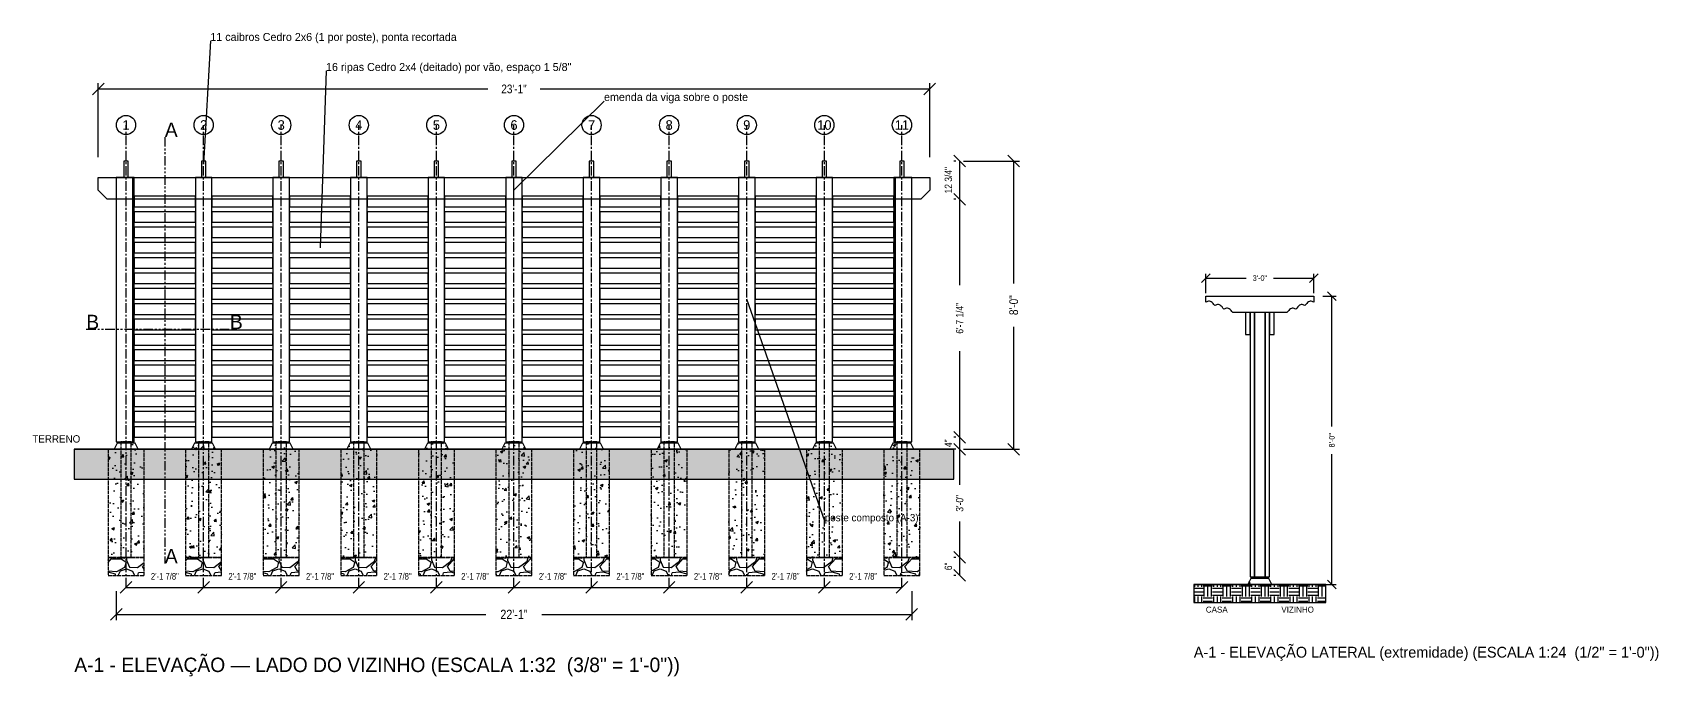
# Model space of a CAD drawing. Header units: inches. Extents: x -2 to 879, y -555 to 194.
# Drawn here: x 337 to 879, y -21 to 194 of the extents above; entities that cross this region are included whole.
import ezdxf
from ezdxf.enums import TextEntityAlignment as Align

# ---------------------------------------------------------------- set-up
doc = ezdxf.new("R2010")
doc.units = ezdxf.units.IN
for name, pattern in [('CENTER', [5.08, 3.175, -0.635, 0.635, -0.635]), ('DASHED', [1.524, 1.27, -0.254]), ('PHANTOM', [6.35, 3.175, -0.635, 0.635, -0.635, 0.635, -0.635])]:
    doc.linetypes.add(name, pattern=pattern)
for name, color, linetype in [('BRITA', 8, 'Continuous'), ('CONCRETO', 8, 'Continuous'), ('CONTORNO', 7, 'Continuous'), ('CORTE', 8, 'Continuous'), ('COTA', 1, 'Continuous'), ('EIXO', 1, 'Continuous'), ('MADEIRA_CEDRO', 30, 'Continuous'), ('MADEIRA_PT', 52, 'Continuous'), ('SOLO', 34, 'Continuous'), ('TEXTO', 7, 'Continuous'), ('TITULO', 7, 'Continuous')]:
    doc.layers.add(name, color=color, linetype=linetype)
doc.styles.add('OpenSansCondensed-Light', font='OpenSansCondensed-Light.ttf')
doc.dimstyles.get("Standard").update_dxf_attribs({"dimtxt": 2.5, "dimasz": 2.5, "dimexe": 1.25, "dimexo": 0.625, "dimtad": 1, "dimcen": 2.5, "dimazin": 3, "dimtfac": 1, "dimtmove": 0, "dimatfit": 3})

# ---------------------------------------------------------------- blocks, each defined once
blk = doc.blocks.new('_OBLIQUE')
at = {"color": 0, "linetype": 'BYBLOCK'}
blk.add_line((-0.5, -0.5), (0.5, 0.5), dxfattribs=at)
blk = doc.blocks.new('*D3')
for p, q in [((365, 7.72), (365, -1.92)), ((630, 7.72), (630, -1.92)), ((365, 0), (488.17, 0)), ((506.83, 0), (630, 0))]:
    blk.add_line(p, q)
at = {"layer": 'Defpoints'}
for p in [(365, 9), (630, 9), (365, 0)]:
    blk.add_point(p, dxfattribs=at)
at = {"layer": 'COTA', "xscale": 3.84, "yscale": 3.84}
for p in [(365, 0), (630, 0)]:
    blk.add_blockref('_OBLIQUE', p, dxfattribs=at)
at = {"layer": 'COTA', "insert": (497.5, 0), "char_height": 3.111, "attachment_point": 5, "style": 'OpenSansCondensed-Light'}
blk.add_mtext('22\'-1"', dxfattribs=at)
blk = doc.blocks.new('*D4')
for p, q in [((368.25, 10.28), (368.25, 10.92)), ((394.1, 10.28), (394.1, 10.92)), ((368.25, 9), (394.1, 9))]:
    blk.add_line(p, q)
at = {"layer": 'Defpoints'}
for p in [(368.25, 9), (368.25, 9), (394.1, 9)]:
    blk.add_point(p, dxfattribs=at)
at = {"layer": 'COTA', "xscale": 3.84, "yscale": 3.84}
for p in [(368.25, 9), (394.1, 9)]:
    blk.add_blockref('_OBLIQUE', p, dxfattribs=at)
at = {"layer": 'COTA', "insert": (381.18, 12.66), "char_height": 2.222, "attachment_point": 5, "style": 'OpenSansCondensed-Light'}
blk.add_mtext('2\'-1 7/8"', dxfattribs=at)
blk = doc.blocks.new('*D5')
for p, q in [((394.1, 10.28), (394.1, 10.92)), ((419.95, 10.28), (419.95, 10.92)), ((394.1, 9), (419.95, 9))]:
    blk.add_line(p, q)
at = {"layer": 'Defpoints'}
for p in [(394.1, 9), (394.1, 9), (419.95, 9)]:
    blk.add_point(p, dxfattribs=at)
at = {"layer": 'COTA', "xscale": 3.84, "yscale": 3.84}
for p in [(394.1, 9), (419.95, 9)]:
    blk.add_blockref('_OBLIQUE', p, dxfattribs=at)
at = {"layer": 'COTA', "insert": (407.02, 12.66), "char_height": 2.222, "attachment_point": 5, "style": 'OpenSansCondensed-Light'}
blk.add_mtext('2\'-1 7/8"', dxfattribs=at)
blk = doc.blocks.new('*D6')
for p, q in [((419.95, 10.28), (419.95, 10.92)), ((445.8, 10.28), (445.8, 10.92)), ((419.95, 9), (445.8, 9))]:
    blk.add_line(p, q)
at = {"layer": 'Defpoints'}
for p in [(419.95, 9), (419.95, 9), (445.8, 9)]:
    blk.add_point(p, dxfattribs=at)
at = {"layer": 'COTA', "xscale": 3.84, "yscale": 3.84}
for p in [(419.95, 9), (445.8, 9)]:
    blk.add_blockref('_OBLIQUE', p, dxfattribs=at)
at = {"layer": 'COTA', "insert": (432.88, 12.66), "char_height": 2.222, "attachment_point": 5, "style": 'OpenSansCondensed-Light'}
blk.add_mtext('2\'-1 7/8"', dxfattribs=at)
blk = doc.blocks.new('*D7')
for p, q in [((445.8, 10.28), (445.8, 10.92)), ((471.65, 10.28), (471.65, 10.92)), ((445.8, 9), (471.65, 9))]:
    blk.add_line(p, q)
at = {"layer": 'Defpoints'}
for p in [(445.8, 9), (445.8, 9), (471.65, 9)]:
    blk.add_point(p, dxfattribs=at)
at = {"layer": 'COTA', "xscale": 3.84, "yscale": 3.84}
for p in [(445.8, 9), (471.65, 9)]:
    blk.add_blockref('_OBLIQUE', p, dxfattribs=at)
at = {"layer": 'COTA', "insert": (458.73, 12.66), "char_height": 2.222, "attachment_point": 5, "style": 'OpenSansCondensed-Light'}
blk.add_mtext('2\'-1 7/8"', dxfattribs=at)
blk = doc.blocks.new('*D8')
for p, q in [((471.65, 10.28), (471.65, 10.92)), ((497.5, 10.28), (497.5, 10.92)), ((471.65, 9), (497.5, 9))]:
    blk.add_line(p, q)
at = {"layer": 'Defpoints'}
for p in [(471.65, 9), (471.65, 9), (497.5, 9)]:
    blk.add_point(p, dxfattribs=at)
at = {"layer": 'COTA', "xscale": 3.84, "yscale": 3.84}
for p in [(471.65, 9), (497.5, 9)]:
    blk.add_blockref('_OBLIQUE', p, dxfattribs=at)
at = {"layer": 'COTA', "insert": (484.57, 12.66), "char_height": 2.222, "attachment_point": 5, "style": 'OpenSansCondensed-Light'}
blk.add_mtext('2\'-1 7/8"', dxfattribs=at)
blk = doc.blocks.new('*D9')
for p, q in [((497.5, 10.28), (497.5, 10.92)), ((523.35, 10.28), (523.35, 10.92)), ((497.5, 9), (523.35, 9))]:
    blk.add_line(p, q)
at = {"layer": 'Defpoints'}
for p in [(497.5, 9), (497.5, 9), (523.35, 9)]:
    blk.add_point(p, dxfattribs=at)
at = {"layer": 'COTA', "xscale": 3.84, "yscale": 3.84}
for p in [(497.5, 9), (523.35, 9)]:
    blk.add_blockref('_OBLIQUE', p, dxfattribs=at)
at = {"layer": 'COTA', "insert": (510.43, 12.66), "char_height": 2.222, "attachment_point": 5, "style": 'OpenSansCondensed-Light'}
blk.add_mtext('2\'-1 7/8"', dxfattribs=at)
blk = doc.blocks.new('*D10')
for p, q in [((523.35, 10.28), (523.35, 10.92)), ((549.2, 10.28), (549.2, 10.92)), ((523.35, 9), (549.2, 9))]:
    blk.add_line(p, q)
at = {"layer": 'Defpoints'}
for p in [(523.35, 9), (523.35, 9), (549.2, 9)]:
    blk.add_point(p, dxfattribs=at)
at = {"layer": 'COTA', "xscale": 3.84, "yscale": 3.84}
for p in [(523.35, 9), (549.2, 9)]:
    blk.add_blockref('_OBLIQUE', p, dxfattribs=at)
at = {"layer": 'COTA', "insert": (536.28, 12.66), "char_height": 2.222, "attachment_point": 5, "style": 'OpenSansCondensed-Light'}
blk.add_mtext('2\'-1 7/8"', dxfattribs=at)
blk = doc.blocks.new('*D11')
for p, q in [((549.2, 10.28), (549.2, 10.92)), ((575.05, 10.28), (575.05, 10.92)), ((549.2, 9), (575.05, 9))]:
    blk.add_line(p, q)
at = {"layer": 'Defpoints'}
for p in [(549.2, 9), (549.2, 9), (575.05, 9)]:
    blk.add_point(p, dxfattribs=at)
at = {"layer": 'COTA', "xscale": 3.84, "yscale": 3.84}
for p in [(549.2, 9), (575.05, 9)]:
    blk.add_blockref('_OBLIQUE', p, dxfattribs=at)
at = {"layer": 'COTA', "insert": (562.12, 12.66), "char_height": 2.222, "attachment_point": 5, "style": 'OpenSansCondensed-Light'}
blk.add_mtext('2\'-1 7/8"', dxfattribs=at)
blk = doc.blocks.new('*D12')
for p, q in [((575.05, 10.28), (575.05, 10.92)), ((600.9, 10.28), (600.9, 10.92)), ((575.05, 9), (600.9, 9))]:
    blk.add_line(p, q)
at = {"layer": 'Defpoints'}
for p in [(575.05, 9), (575.05, 9), (600.9, 9)]:
    blk.add_point(p, dxfattribs=at)
at = {"layer": 'COTA', "xscale": 3.84, "yscale": 3.84}
for p in [(575.05, 9), (600.9, 9)]:
    blk.add_blockref('_OBLIQUE', p, dxfattribs=at)
at = {"layer": 'COTA', "insert": (587.97, 12.66), "char_height": 2.222, "attachment_point": 5, "style": 'OpenSansCondensed-Light'}
blk.add_mtext('2\'-1 7/8"', dxfattribs=at)
blk = doc.blocks.new('*D13')
for p, q in [((600.9, 10.28), (600.9, 10.92)), ((626.75, 10.28), (626.75, 10.92)), ((600.9, 9), (626.75, 9))]:
    blk.add_line(p, q)
at = {"layer": 'Defpoints'}
for p in [(600.9, 9), (600.9, 9), (626.75, 9)]:
    blk.add_point(p, dxfattribs=at)
at = {"layer": 'COTA', "xscale": 3.84, "yscale": 3.84}
for p in [(600.9, 9), (626.75, 9)]:
    blk.add_blockref('_OBLIQUE', p, dxfattribs=at)
at = {"layer": 'COTA', "insert": (613.83, 12.66), "char_height": 2.222, "attachment_point": 5, "style": 'OpenSansCondensed-Light'}
blk.add_mtext('2\'-1 7/8"', dxfattribs=at)
blk = doc.blocks.new('*D14')
for p, q in [((359, 152.28), (359, 176.92)), ((359, 175), (488.83, 175)), ((506.17, 175), (636, 175)), ((636, 152.28), (636, 176.92))]:
    blk.add_line(p, q)
at = {"layer": 'Defpoints'}
for p in [(359, 175), (359, 151), (636, 151)]:
    blk.add_point(p, dxfattribs=at)
at = {"layer": 'COTA', "xscale": 3.84, "yscale": 3.84}
for p in [(359, 175), (636, 175)]:
    blk.add_blockref('_OBLIQUE', p, dxfattribs=at)
at = {"layer": 'COTA', "insert": (497.5, 175), "char_height": 2.889, "attachment_point": 5, "style": 'OpenSansCondensed-Light'}
blk.add_mtext('23\'-1"', dxfattribs=at)
blk = doc.blocks.new('*D15')
for p, q in [((644.72, 19), (644.08, 19)), ((646, 13), (646, 19)), ((644.72, 13), (644.08, 13))]:
    blk.add_line(p, q)
at = {"layer": 'Defpoints'}
for p in [(646, 19), (646, 13), (646, 13)]:
    blk.add_point(p, dxfattribs=at)
at = {"layer": 'COTA', "xscale": 3.84, "yscale": 3.84, "rotation": 90}
for p in [(646, 19), (646, 13)]:
    blk.add_blockref('_OBLIQUE', p, dxfattribs=at)
at = {"layer": 'COTA', "insert": (642.23, 16), "char_height": 2.444, "attachment_point": 5, "rotation": 90, "style": 'OpenSansCondensed-Light'}
blk.add_mtext('6"', dxfattribs=at)
blk = doc.blocks.new('*D16')
for p, q in [((644.72, 55), (644.08, 55)), ((646, 43.11), (646, 55)), ((646, 19), (646, 30.89)), ((644.72, 19), (644.08, 19))]:
    blk.add_line(p, q)
at = {"layer": 'Defpoints'}
for p in [(646, 55), (646, 19), (646, 19)]:
    blk.add_point(p, dxfattribs=at)
at = {"layer": 'COTA', "xscale": 3.84, "yscale": 3.84, "rotation": 90}
for p in [(646, 55), (646, 19)]:
    blk.add_blockref('_OBLIQUE', p, dxfattribs=at)
at = {"layer": 'COTA', "insert": (646, 37), "char_height": 2.444, "attachment_point": 5, "rotation": 90, "style": 'OpenSansCondensed-Light'}
blk.add_mtext('3\'-0"', dxfattribs=at)
blk = doc.blocks.new('*D18')
for p, q in [((644.72, 138.25), (644.08, 138.25)), ((646, 109.625), (646, 138.25)), ((646, 59), (646, 87.625)), ((644.72, 59), (644.08, 59))]:
    blk.add_line(p, q)
at = {"layer": 'Defpoints'}
for p in [(646, 138.25), (646, 59), (646, 59)]:
    blk.add_point(p, dxfattribs=at)
at = {"layer": 'COTA', "xscale": 3.84, "yscale": 3.84, "rotation": 90}
for p in [(646, 138.25), (646, 59)]:
    blk.add_blockref('_OBLIQUE', p, dxfattribs=at)
at = {"layer": 'COTA', "insert": (646, 98.625), "char_height": 2.4444, "attachment_point": 5, "rotation": 90, "style": 'OpenSansCondensed-Light'}
blk.add_mtext('6\'-7 1/4"', dxfattribs=at)
blk = doc.blocks.new('*D20')
for p, q in [((647.28, 151), (665.92, 151)), ((664, 110.22), (664, 151)), ((664, 55), (664, 95.78)), ((647.28, 55), (665.92, 55))]:
    blk.add_line(p, q)
at = {"layer": 'Defpoints'}
for p in [(646, 151), (646, 55), (664, 55)]:
    blk.add_point(p, dxfattribs=at)
at = {"layer": 'COTA', "xscale": 3.84, "yscale": 3.84, "rotation": 90}
for p in [(664, 151), (664, 55)]:
    blk.add_blockref('_OBLIQUE', p, dxfattribs=at)
at = {"layer": 'COTA', "insert": (664, 103), "char_height": 2.889, "attachment_point": 5, "rotation": 90, "style": 'OpenSansCondensed-Light'}
blk.add_mtext('8\'-0"', dxfattribs=at)
blk = doc.blocks.new('*D21')
for p, q in [((728, 106.96), (728, 113.44)), ((728, 112), (741.42, 112)), ((750.58, 112), (764, 112)), ((764, 106.96), (764, 113.44))]:
    blk.add_line(p, q)
at = {"layer": 'Defpoints'}
for p in [(728, 112), (728, 106), (764, 106)]:
    blk.add_point(p, dxfattribs=at)
at = {"layer": 'COTA', "xscale": 2.88, "yscale": 2.88}
for p in [(728, 112), (764, 112)]:
    blk.add_blockref('_OBLIQUE', p, dxfattribs=at)
at = {"layer": 'COTA', "insert": (746, 112), "char_height": 1.833, "attachment_point": 5, "style": 'OpenSansCondensed-Light'}
blk.add_mtext('3\'-0"', dxfattribs=at)
blk = doc.blocks.new('*D22')
for p, q in [((766.96, 106), (771.44, 106)), ((770, 62.58), (770, 106)), ((770, 10), (770, 53.42)), ((766.96, 10), (771.44, 10))]:
    blk.add_line(p, q)
at = {"layer": 'Defpoints'}
for p in [(766, 106), (766, 10), (770, 10)]:
    blk.add_point(p, dxfattribs=at)
at = {"layer": 'COTA', "xscale": 2.88, "yscale": 2.88, "rotation": 90}
for p in [(770, 106), (770, 10)]:
    blk.add_blockref('_OBLIQUE', p, dxfattribs=at)
at = {"layer": 'COTA', "insert": (770, 58), "char_height": 1.833, "attachment_point": 5, "rotation": 90, "style": 'OpenSansCondensed-Light'}
blk.add_mtext('8\'-0"', dxfattribs=at)

msp = doc.modelspace()

# ---------------------------------------------------------------- hatches: boundary and pattern name
at = {"layer": 'BRITA'}
h = msp.add_hatch(dxfattribs=at)
h.set_pattern_fill('GRAVEL', scale=0.5)
h.paths.add_polyline_path([(362.25, 13), (374.25, 13), (374.25, 19), (362.25, 19)])
h = msp.add_hatch(dxfattribs=at)
h.set_pattern_fill('GRAVEL', scale=0.5)
h.paths.add_polyline_path([(388.1, 13), (400.1, 13), (400.1, 19), (388.1, 19)])
h = msp.add_hatch(dxfattribs=at)
h.set_pattern_fill('GRAVEL', scale=0.5)
h.paths.add_polyline_path([(413.95, 13), (425.95, 13), (425.95, 19), (413.95, 19)])
h = msp.add_hatch(dxfattribs=at)
h.set_pattern_fill('GRAVEL', scale=0.5)
h.paths.add_polyline_path([(439.8, 13), (451.8, 13), (451.8, 19), (439.8, 19)])
h = msp.add_hatch(dxfattribs=at)
h.set_pattern_fill('GRAVEL', scale=0.5)
h.paths.add_polyline_path([(465.65, 13), (477.65, 13), (477.65, 19), (465.65, 19)])
h = msp.add_hatch(dxfattribs=at)
h.set_pattern_fill('GRAVEL', scale=0.5)
h.paths.add_polyline_path([(491.5, 13), (503.5, 13), (503.5, 19), (491.5, 19)])
h = msp.add_hatch(dxfattribs=at)
h.set_pattern_fill('GRAVEL', scale=0.5)
h.paths.add_polyline_path([(517.35, 13), (529.35, 13), (529.35, 19), (517.35, 19)])
h = msp.add_hatch(dxfattribs=at)
h.set_pattern_fill('GRAVEL', scale=0.5)
h.paths.add_polyline_path([(543.2, 13), (555.2, 13), (555.2, 19), (543.2, 19)])
h = msp.add_hatch(dxfattribs=at)
h.set_pattern_fill('GRAVEL', scale=0.5)
h.paths.add_polyline_path([(569.05, 13), (581.05, 13), (581.05, 19), (569.05, 19)])
h = msp.add_hatch(dxfattribs=at)
h.set_pattern_fill('GRAVEL', scale=0.5)
h.paths.add_polyline_path([(594.9, 13), (606.9, 13), (606.9, 19), (594.9, 19)])
h = msp.add_hatch(dxfattribs=at)
h.set_pattern_fill('GRAVEL', scale=0.5)
h.paths.add_polyline_path([(620.75, 13), (632.75, 13), (632.75, 19), (620.75, 19)])
at = {"layer": 'CONCRETO'}
h = msp.add_hatch(dxfattribs=at)
h.set_pattern_fill('AR-CONC', scale=0.05)
h.paths.add_polyline_path([(362.25, 19), (374.25, 19), (374.25, 55), (362.25, 55)])
h = msp.add_hatch(dxfattribs=at)
h.set_pattern_fill('AR-CONC', scale=0.05)
h.paths.add_polyline_path([(364.25, 55), (372.25, 55), (371.25, 57), (365.25, 57)])
h = msp.add_hatch(dxfattribs=at)
h.set_pattern_fill('AR-CONC', scale=0.05)
h.paths.add_polyline_path([(388.1, 19), (400.1, 19), (400.1, 55), (388.1, 55)])
h = msp.add_hatch(dxfattribs=at)
h.set_pattern_fill('AR-CONC', scale=0.05)
h.paths.add_polyline_path([(390.1, 55), (398.1, 55), (397.1, 57), (391.1, 57)])
h = msp.add_hatch(dxfattribs=at)
h.set_pattern_fill('AR-CONC', scale=0.05)
h.paths.add_polyline_path([(413.95, 19), (425.95, 19), (425.95, 55), (413.95, 55)])
h = msp.add_hatch(dxfattribs=at)
h.set_pattern_fill('AR-CONC', scale=0.05)
h.paths.add_polyline_path([(415.95, 55), (423.95, 55), (422.95, 57), (416.95, 57)])
h = msp.add_hatch(dxfattribs=at)
h.set_pattern_fill('AR-CONC', scale=0.05)
h.paths.add_polyline_path([(439.8, 19), (451.8, 19), (451.8, 55), (439.8, 55)])
h = msp.add_hatch(dxfattribs=at)
h.set_pattern_fill('AR-CONC', scale=0.05)
h.paths.add_polyline_path([(441.8, 55), (449.8, 55), (448.8, 57), (442.8, 57)])
h = msp.add_hatch(dxfattribs=at)
h.set_pattern_fill('AR-CONC', scale=0.05)
h.paths.add_polyline_path([(465.65, 19), (477.65, 19), (477.65, 55), (465.65, 55)])
h = msp.add_hatch(dxfattribs=at)
h.set_pattern_fill('AR-CONC', scale=0.05)
h.paths.add_polyline_path([(467.65, 55), (475.65, 55), (474.65, 57), (468.65, 57)])
h = msp.add_hatch(dxfattribs=at)
h.set_pattern_fill('AR-CONC', scale=0.05)
h.paths.add_polyline_path([(491.5, 19), (503.5, 19), (503.5, 55), (491.5, 55)])
h = msp.add_hatch(dxfattribs=at)
h.set_pattern_fill('AR-CONC', scale=0.05)
h.paths.add_polyline_path([(493.5, 55), (501.5, 55), (500.5, 57), (494.5, 57)])
h = msp.add_hatch(dxfattribs=at)
h.set_pattern_fill('AR-CONC', scale=0.05)
h.paths.add_polyline_path([(517.35, 19), (529.35, 19), (529.35, 55), (517.35, 55)])
h = msp.add_hatch(dxfattribs=at)
h.set_pattern_fill('AR-CONC', scale=0.05)
h.paths.add_polyline_path([(519.35, 55), (527.35, 55), (526.35, 57), (520.35, 57)])
h = msp.add_hatch(dxfattribs=at)
h.set_pattern_fill('AR-CONC', scale=0.05)
h.paths.add_polyline_path([(543.2, 19), (555.2, 19), (555.2, 55), (543.2, 55)])
h = msp.add_hatch(dxfattribs=at)
h.set_pattern_fill('AR-CONC', scale=0.05)
h.paths.add_polyline_path([(545.2, 55), (553.2, 55), (552.2, 57), (546.2, 57)])
h = msp.add_hatch(dxfattribs=at)
h.set_pattern_fill('AR-CONC', scale=0.05)
h.paths.add_polyline_path([(569.05, 19), (581.05, 19), (581.05, 55), (569.05, 55)])
h = msp.add_hatch(dxfattribs=at)
h.set_pattern_fill('AR-CONC', scale=0.05)
h.paths.add_polyline_path([(571.05, 55), (579.05, 55), (578.05, 57), (572.05, 57)])
h = msp.add_hatch(dxfattribs=at)
h.set_pattern_fill('AR-CONC', scale=0.05)
h.paths.add_polyline_path([(594.9, 19), (606.9, 19), (606.9, 55), (594.9, 55)])
h = msp.add_hatch(dxfattribs=at)
h.set_pattern_fill('AR-CONC', scale=0.05)
h.paths.add_polyline_path([(596.9, 55), (604.9, 55), (603.9, 57), (597.9, 57)])
h = msp.add_hatch(dxfattribs=at)
h.set_pattern_fill('AR-CONC', scale=0.05)
h.paths.add_polyline_path([(620.75, 19), (632.75, 19), (632.75, 55), (620.75, 55)])
h = msp.add_hatch(dxfattribs=at)
h.set_pattern_fill('AR-CONC', scale=0.05)
h.paths.add_polyline_path([(622.75, 55), (630.75, 55), (629.75, 57), (623.75, 57)])
h = msp.add_hatch(dxfattribs=at)
h.set_pattern_fill('AR-CONC', scale=0.05)
h.paths.add_polyline_path([(742, 10), (750, 10), (749, 12), (743, 12)])
at = {"layer": 'SOLO'}
h = msp.add_hatch(dxfattribs=at)
h.set_pattern_fill('EARTH', scale=0.5)
h.paths.add_polyline_path([(351, 45), (644, 45), (644, 55), (351, 55)])
h = msp.add_hatch(dxfattribs=at)
h.set_pattern_fill('EARTH', scale=0.5)
h.paths.add_polyline_path([(724, 4), (768, 4), (768, 10), (724, 10)])

# ---------------------------------------------------------------- linework, layer by layer
at = {"layer": 'BRITA', "linetype": 'DASHED'}
for points in [[(362.25, 13), (374.25, 13), (374.25, 19), (362.25, 19)], [(388.1, 13), (400.1, 13), (400.1, 19), (388.1, 19)], [(413.95, 13), (425.95, 13), (425.95, 19), (413.95, 19)], [(439.8, 13), (451.8, 13), (451.8, 19), (439.8, 19)], [(465.65, 13), (477.65, 13), (477.65, 19), (465.65, 19)], [(491.5, 13), (503.5, 13), (503.5, 19), (491.5, 19)], [(517.35, 13), (529.35, 13), (529.35, 19), (517.35, 19)], [(543.2, 13), (555.2, 13), (555.2, 19), (543.2, 19)], [(569.05, 13), (581.05, 13), (581.05, 19), (569.05, 19)], [(594.9, 13), (606.9, 13), (606.9, 19), (594.9, 19)], [(620.75, 13), (632.75, 13), (632.75, 19), (620.75, 19)]]:
    msp.add_lwpolyline(points, close=True, dxfattribs=at)
at = {"layer": 'CONCRETO', "linetype": 'DASHED'}
for points in [[(362.25, 19), (374.25, 19), (374.25, 55), (362.25, 55)], [(388.1, 19), (400.1, 19), (400.1, 55), (388.1, 55)], [(413.95, 19), (425.95, 19), (425.95, 55), (413.95, 55)], [(439.8, 19), (451.8, 19), (451.8, 55), (439.8, 55)], [(465.65, 19), (477.65, 19), (477.65, 55), (465.65, 55)], [(491.5, 19), (503.5, 19), (503.5, 55), (491.5, 55)], [(517.35, 19), (529.35, 19), (529.35, 55), (517.35, 55)], [(543.2, 19), (555.2, 19), (555.2, 55), (543.2, 55)], [(569.05, 19), (581.05, 19), (581.05, 55), (569.05, 55)], [(594.9, 19), (606.9, 19), (606.9, 55), (594.9, 55)], [(620.75, 19), (632.75, 19), (632.75, 55), (620.75, 55)]]:
    msp.add_lwpolyline(points, close=True, dxfattribs=at)
at = {"layer": 'CONCRETO'}
for points in [[(364.25, 55), (372.25, 55), (371.25, 57), (365.25, 57)], [(390.1, 55), (398.1, 55), (397.1, 57), (391.1, 57)], [(415.95, 55), (423.95, 55), (422.95, 57), (416.95, 57)], [(441.8, 55), (449.8, 55), (448.8, 57), (442.8, 57)], [(467.65, 55), (475.65, 55), (474.65, 57), (468.65, 57)], [(493.5, 55), (501.5, 55), (500.5, 57), (494.5, 57)], [(519.35, 55), (527.35, 55), (526.35, 57), (520.35, 57)], [(545.2, 55), (553.2, 55), (552.2, 57), (546.2, 57)], [(571.05, 55), (579.05, 55), (578.05, 57), (572.05, 57)], [(596.9, 55), (604.9, 55), (603.9, 57), (597.9, 57)], [(622.75, 55), (630.75, 55), (629.75, 57), (623.75, 57)], [(742, 10), (750, 10), (749, 12), (743, 12)]]:
    msp.add_lwpolyline(points, close=True, dxfattribs=at)
at = {"layer": 'CONTORNO'}
for points in [[(497.5, 138.25), (497.5, 145.5)], [(351, 55), (644, 55)], [(724, 10), (768, 10)]]:
    msp.add_lwpolyline(points, dxfattribs=at)
at = {"layer": 'CORTE', "linetype": 'PHANTOM'}
for p, q in [((381.175, 159), (381.175, 17)), ((355, 95), (402.85, 95))]:
    msp.add_line(p, q, dxfattribs=at)
at = {"layer": 'COTA'}
for p, q in [((396.35, 191), (394.1, 150)), ((434.875, 181), (432.875, 122.1)), ((527.5, 171), (497.5, 141.25)), ((601.05, 31), (575.05, 105))]:
    msp.add_line(p, q, dxfattribs=at)
at = {"layer": 'EIXO', "linetype": 'CENTER'}
for points in [[(368.25, 9), (368.25, 163)], [(394.1, 9), (394.1, 163)], [(419.95, 9), (419.95, 163)], [(445.8, 9), (445.8, 163)], [(471.65, 9), (471.65, 163)], [(497.5, 9), (497.5, 163)], [(523.35, 9), (523.35, 163)], [(549.2, 9), (549.2, 163)], [(575.05, 9), (575.05, 163)], [(600.9, 9), (600.9, 163)], [(626.75, 9), (626.75, 163)]]:
    msp.add_lwpolyline(points, dxfattribs=at)
at = {"layer": 'EIXO'}
for centre in [(368.25, 163), (394.1, 163), (419.95, 163), (445.8, 163), (471.65, 163), (497.5, 163), (523.35, 163), (549.2, 163), (575.05, 163), (600.9, 163), (626.75, 163)]:
    msp.add_circle(centre, 3.2, dxfattribs=at)
at = {"layer": 'MADEIRA_CEDRO'}
for points in [[(367.5, 145.5), (369, 145.5), (369, 151), (367.5, 151)], [(393.35, 145.5), (394.85, 145.5), (394.85, 151), (393.35, 151)], [(419.2, 145.5), (420.7, 145.5), (420.7, 151), (419.2, 151)], [(445.05, 145.5), (446.55, 145.5), (446.55, 151), (445.05, 151)], [(470.9, 145.5), (472.4, 145.5), (472.4, 151), (470.9, 151)], [(496.75, 145.5), (498.25, 145.5), (498.25, 151), (496.75, 151)], [(522.6, 145.5), (524.1, 145.5), (524.1, 151), (522.6, 151)], [(548.45, 145.5), (549.95, 145.5), (549.95, 151), (548.45, 151)], [(574.3, 145.5), (575.8, 145.5), (575.8, 151), (574.3, 151)], [(600.15, 145.5), (601.65, 145.5), (601.65, 151), (600.15, 151)], [(626, 145.5), (627.5, 145.5), (627.5, 151), (626, 151)], [(359, 145.5), (636, 145.5), (636, 141.25), (633, 138.25), (362, 138.25), (359, 141.25)], [(365, 57.5), (371, 57.5), (371, 145.5), (365, 145.5)], [(365, 57.5), (370.5, 57.5), (370.5, 145.5), (365, 145.5)], [(391.35, 57.5), (396.85, 57.5), (396.85, 145.5), (391.35, 145.5)], [(391.35, 57.5), (396.85, 57.5), (396.85, 145.5), (391.35, 145.5)], [(417.2, 57.5), (422.7, 57.5), (422.7, 145.5), (417.2, 145.5)], [(417.2, 57.5), (422.7, 57.5), (422.7, 145.5), (417.2, 145.5)], [(443.05, 57.5), (448.55, 57.5), (448.55, 145.5), (443.05, 145.5)], [(443.05, 57.5), (448.55, 57.5), (448.55, 145.5), (443.05, 145.5)], [(468.9, 57.5), (474.4, 57.5), (474.4, 145.5), (468.9, 145.5)], [(468.9, 57.5), (474.4, 57.5), (474.4, 145.5), (468.9, 145.5)], [(494.75, 57.5), (500.25, 57.5), (500.25, 145.5), (494.75, 145.5)], [(494.75, 57.5), (500.25, 57.5), (500.25, 145.5), (494.75, 145.5)], [(520.6, 57.5), (526.1, 57.5), (526.1, 145.5), (520.6, 145.5)], [(520.6, 57.5), (526.1, 57.5), (526.1, 145.5), (520.6, 145.5)], [(546.45, 57.5), (551.95, 57.5), (551.95, 145.5), (546.45, 145.5)], [(546.45, 57.5), (551.95, 57.5), (551.95, 145.5), (546.45, 145.5)], [(572.3, 57.5), (577.8, 57.5), (577.8, 145.5), (572.3, 145.5)], [(572.3, 57.5), (577.8, 57.5), (577.8, 145.5), (572.3, 145.5)], [(598.15, 57.5), (603.65, 57.5), (603.65, 145.5), (598.15, 145.5)], [(598.15, 57.5), (603.65, 57.5), (603.65, 145.5), (598.15, 145.5)], [(624, 57.5), (630, 57.5), (630, 145.5), (624, 145.5)], [(624.5, 57.5), (630, 57.5), (630, 145.5), (624.5, 145.5)], [(371, 135.75), (391.35, 135.75), (391.35, 139.25), (371, 139.25)], [(396.85, 135.75), (417.2, 135.75), (417.2, 139.25), (396.85, 139.25)], [(422.7, 135.75), (443.05, 135.75), (443.05, 139.25), (422.7, 139.25)], [(448.55, 135.75), (468.9, 135.75), (468.9, 139.25), (448.55, 139.25)], [(474.4, 135.75), (494.75, 135.75), (494.75, 139.25), (474.4, 139.25)], [(500.25, 135.75), (520.6, 135.75), (520.6, 139.25), (500.25, 139.25)], [(526.1, 135.75), (546.45, 135.75), (546.45, 139.25), (526.1, 139.25)], [(551.95, 135.75), (572.3, 135.75), (572.3, 139.25), (551.95, 139.25)], [(577.8, 135.75), (598.15, 135.75), (598.15, 139.25), (577.8, 139.25)], [(603.65, 135.75), (624, 135.75), (624, 139.25), (603.65, 139.25)], [(371, 130.633), (391.35, 130.633), (391.35, 134.133), (371, 134.133)], [(396.85, 130.633), (417.2, 130.633), (417.2, 134.133), (396.85, 134.133)], [(422.7, 130.633), (443.05, 130.633), (443.05, 134.133), (422.7, 134.133)], [(448.55, 130.633), (468.9, 130.633), (468.9, 134.133), (448.55, 134.133)], [(474.4, 130.633), (494.75, 130.633), (494.75, 134.133), (474.4, 134.133)], [(500.25, 130.633), (520.6, 130.633), (520.6, 134.133), (500.25, 134.133)], [(526.1, 130.633), (546.45, 130.633), (546.45, 134.133), (526.1, 134.133)], [(551.95, 130.633), (572.3, 130.633), (572.3, 134.133), (551.95, 134.133)], [(577.8, 130.633), (598.15, 130.633), (598.15, 134.133), (577.8, 134.133)], [(603.65, 130.633), (624, 130.633), (624, 134.133), (603.65, 134.133)], [(371, 125.517), (391.35, 125.517), (391.35, 129.017), (371, 129.017)], [(396.85, 125.517), (417.2, 125.517), (417.2, 129.017), (396.85, 129.017)], [(422.7, 125.517), (443.05, 125.517), (443.05, 129.017), (422.7, 129.017)], [(448.55, 125.517), (468.9, 125.517), (468.9, 129.017), (448.55, 129.017)], [(474.4, 125.517), (494.75, 125.517), (494.75, 129.017), (474.4, 129.017)], [(500.25, 125.517), (520.6, 125.517), (520.6, 129.017), (500.25, 129.017)], [(526.1, 125.517), (546.45, 125.517), (546.45, 129.017), (526.1, 129.017)], [(551.95, 125.517), (572.3, 125.517), (572.3, 129.017), (551.95, 129.017)], [(577.8, 125.517), (598.15, 125.517), (598.15, 129.017), (577.8, 129.017)], [(603.65, 125.517), (624, 125.517), (624, 129.017), (603.65, 129.017)], [(371, 120.4), (391.35, 120.4), (391.35, 123.9), (371, 123.9)], [(396.85, 120.4), (417.2, 120.4), (417.2, 123.9), (396.85, 123.9)], [(422.7, 120.4), (443.05, 120.4), (443.05, 123.9), (422.7, 123.9)], [(448.55, 120.4), (468.9, 120.4), (468.9, 123.9), (448.55, 123.9)], [(474.4, 120.4), (494.75, 120.4), (494.75, 123.9), (474.4, 123.9)], [(500.25, 120.4), (520.6, 120.4), (520.6, 123.9), (500.25, 123.9)], [(526.1, 120.4), (546.45, 120.4), (546.45, 123.9), (526.1, 123.9)], [(551.95, 120.4), (572.3, 120.4), (572.3, 123.9), (551.95, 123.9)], [(577.8, 120.4), (598.15, 120.4), (598.15, 123.9), (577.8, 123.9)], [(603.65, 120.4), (624, 120.4), (624, 123.9), (603.65, 123.9)], [(371, 115.283), (391.35, 115.283), (391.35, 118.783), (371, 118.783)], [(396.85, 115.283), (417.2, 115.283), (417.2, 118.783), (396.85, 118.783)], [(422.7, 115.283), (443.05, 115.283), (443.05, 118.783), (422.7, 118.783)], [(448.55, 115.283), (468.9, 115.283), (468.9, 118.783), (448.55, 118.783)], [(474.4, 115.283), (494.75, 115.283), (494.75, 118.783), (474.4, 118.783)], [(500.25, 115.283), (520.6, 115.283), (520.6, 118.783), (500.25, 118.783)], [(526.1, 115.283), (546.45, 115.283), (546.45, 118.783), (526.1, 118.783)], [(551.95, 115.283), (572.3, 115.283), (572.3, 118.783), (551.95, 118.783)], [(577.8, 115.283), (598.15, 115.283), (598.15, 118.783), (577.8, 118.783)], [(603.65, 115.283), (624, 115.283), (624, 118.783), (603.65, 118.783)], [(371, 110.167), (391.35, 110.167), (391.35, 113.667), (371, 113.667)], [(371, 105.05), (391.35, 105.05), (391.35, 108.55), (371, 108.55)], [(396.85, 110.167), (417.2, 110.167), (417.2, 113.667), (396.85, 113.667)], [(396.85, 105.05), (417.2, 105.05), (417.2, 108.55), (396.85, 108.55)], [(422.7, 110.167), (443.05, 110.167), (443.05, 113.667), (422.7, 113.667)], [(422.7, 105.05), (443.05, 105.05), (443.05, 108.55), (422.7, 108.55)], [(448.55, 110.167), (468.9, 110.167), (468.9, 113.667), (448.55, 113.667)], [(448.55, 105.05), (468.9, 105.05), (468.9, 108.55), (448.55, 108.55)], [(474.4, 110.167), (494.75, 110.167), (494.75, 113.667), (474.4, 113.667)], [(474.4, 105.05), (494.75, 105.05), (494.75, 108.55), (474.4, 108.55)], [(500.25, 110.167), (520.6, 110.167), (520.6, 113.667), (500.25, 113.667)], [(500.25, 105.05), (520.6, 105.05), (520.6, 108.55), (500.25, 108.55)], [(526.1, 110.167), (546.45, 110.167), (546.45, 113.667), (526.1, 113.667)], [(526.1, 105.05), (546.45, 105.05), (546.45, 108.55), (526.1, 108.55)], [(551.95, 110.167), (572.3, 110.167), (572.3, 113.667), (551.95, 113.667)], [(551.95, 105.05), (572.3, 105.05), (572.3, 108.55), (551.95, 108.55)], [(577.8, 110.167), (598.15, 110.167), (598.15, 113.667), (577.8, 113.667)], [(577.8, 105.05), (598.15, 105.05), (598.15, 108.55), (577.8, 108.55)], [(603.65, 110.167), (624, 110.167), (624, 113.667), (603.65, 113.667)], [(603.65, 105.05), (624, 105.05), (624, 108.55), (603.65, 108.55)], [(371, 99.933), (391.35, 99.933), (391.35, 103.433), (371, 103.433)], [(396.85, 99.933), (417.2, 99.933), (417.2, 103.433), (396.85, 103.433)], [(422.7, 99.933), (443.05, 99.933), (443.05, 103.433), (422.7, 103.433)], [(448.55, 99.933), (468.9, 99.933), (468.9, 103.433), (448.55, 103.433)], [(474.4, 99.933), (494.75, 99.933), (494.75, 103.433), (474.4, 103.433)], [(500.25, 99.933), (520.6, 99.933), (520.6, 103.433), (500.25, 103.433)], [(526.1, 99.933), (546.45, 99.933), (546.45, 103.433), (526.1, 103.433)], [(551.95, 99.933), (572.3, 99.933), (572.3, 103.433), (551.95, 103.433)], [(577.8, 99.933), (598.15, 99.933), (598.15, 103.433), (577.8, 103.433)], [(603.65, 99.933), (624, 99.933), (624, 103.433), (603.65, 103.433)], [(728, 106), (764, 106), (764, 104), (763.7, 104.146), (763.4, 104.266), (763.1, 104.338), (762.8, 104.342), (762.5, 104.267), (762.2, 104.108), (761.9, 103.871), (761.6, 103.566), (761.3, 103.213), (761, 102.833), (760.7, 102.979), (760.4, 103.1), (760.1, 103.171), (759.8, 103.175), (759.5, 103.1), (759.2, 102.942), (758.9, 102.704), (758.6, 102.4), (758.3, 102.046), (758, 101.667), (757.7, 101.813), (757.4, 101.933), (757.1, 102.004), (756.8, 102.008), (756.5, 101.933), (756.2, 101.775), (755.9, 101.538), (755.6, 101.233), (755.3, 100.879), (755, 100.5), (737, 100.5), (736.7, 100.879), (736.4, 101.233), (736.1, 101.538), (735.8, 101.775), (735.5, 101.933), (735.2, 102.008), (734.9, 102.004), (734.6, 101.933), (734.3, 101.813), (734, 101.667), (733.7, 102.046), (733.4, 102.4), (733.1, 102.704), (732.8, 102.942), (732.5, 103.1), (732.2, 103.175), (731.9, 103.171), (731.6, 103.1), (731.3, 102.979), (731, 102.833), (730.7, 103.213), (730.4, 103.566), (730.1, 103.871), (729.8, 104.108), (729.5, 104.267), (729.2, 104.342), (728.9, 104.338), (728.6, 104.266), (728.3, 104.146), (728, 104)], [(371, 94.817), (391.35, 94.817), (391.35, 98.317), (371, 98.317)], [(396.85, 94.817), (417.2, 94.817), (417.2, 98.317), (396.85, 98.317)], [(422.7, 94.817), (443.05, 94.817), (443.05, 98.317), (422.7, 98.317)], [(448.55, 94.817), (468.9, 94.817), (468.9, 98.317), (448.55, 98.317)], [(474.4, 94.817), (494.75, 94.817), (494.75, 98.317), (474.4, 98.317)], [(500.25, 94.817), (520.6, 94.817), (520.6, 98.317), (500.25, 98.317)], [(526.1, 94.817), (546.45, 94.817), (546.45, 98.317), (526.1, 98.317)], [(551.95, 94.817), (572.3, 94.817), (572.3, 98.317), (551.95, 98.317)], [(577.8, 94.817), (598.15, 94.817), (598.15, 98.317), (577.8, 98.317)], [(603.65, 94.817), (624, 94.817), (624, 98.317), (603.65, 98.317)], [(741.25, 93.25), (742.75, 93.25), (742.75, 100.5), (741.25, 100.5)], [(742.75, 12.5), (744.25, 12.5), (744.25, 100.5), (742.75, 100.5)], [(744.25, 12.5), (747.75, 12.5), (747.75, 100.5), (744.25, 100.5)], [(747.75, 12.5), (749.25, 12.5), (749.25, 100.5), (747.75, 100.5)], [(749.25, 93.25), (750.75, 93.25), (750.75, 100.5), (749.25, 100.5)], [(371, 89.7), (391.35, 89.7), (391.35, 93.2), (371, 93.2)], [(396.85, 89.7), (417.2, 89.7), (417.2, 93.2), (396.85, 93.2)], [(422.7, 89.7), (443.05, 89.7), (443.05, 93.2), (422.7, 93.2)], [(448.55, 89.7), (468.9, 89.7), (468.9, 93.2), (448.55, 93.2)], [(474.4, 89.7), (494.75, 89.7), (494.75, 93.2), (474.4, 93.2)], [(500.25, 89.7), (520.6, 89.7), (520.6, 93.2), (500.25, 93.2)], [(526.1, 89.7), (546.45, 89.7), (546.45, 93.2), (526.1, 93.2)], [(551.95, 89.7), (572.3, 89.7), (572.3, 93.2), (551.95, 93.2)], [(577.8, 89.7), (598.15, 89.7), (598.15, 93.2), (577.8, 93.2)], [(603.65, 89.7), (624, 89.7), (624, 93.2), (603.65, 93.2)], [(371, 84.583), (391.35, 84.583), (391.35, 88.083), (371, 88.083)], [(396.85, 84.583), (417.2, 84.583), (417.2, 88.083), (396.85, 88.083)], [(422.7, 84.583), (443.05, 84.583), (443.05, 88.083), (422.7, 88.083)], [(448.55, 84.583), (468.9, 84.583), (468.9, 88.083), (448.55, 88.083)], [(474.4, 84.583), (494.75, 84.583), (494.75, 88.083), (474.4, 88.083)], [(500.25, 84.583), (520.6, 84.583), (520.6, 88.083), (500.25, 88.083)], [(526.1, 84.583), (546.45, 84.583), (546.45, 88.083), (526.1, 88.083)], [(551.95, 84.583), (572.3, 84.583), (572.3, 88.083), (551.95, 88.083)], [(577.8, 84.583), (598.15, 84.583), (598.15, 88.083), (577.8, 88.083)], [(603.65, 84.583), (624, 84.583), (624, 88.083), (603.65, 88.083)], [(371, 79.467), (391.35, 79.467), (391.35, 82.967), (371, 82.967)], [(396.85, 79.467), (417.2, 79.467), (417.2, 82.967), (396.85, 82.967)], [(422.7, 79.467), (443.05, 79.467), (443.05, 82.967), (422.7, 82.967)], [(448.55, 79.467), (468.9, 79.467), (468.9, 82.967), (448.55, 82.967)], [(474.4, 79.467), (494.75, 79.467), (494.75, 82.967), (474.4, 82.967)], [(500.25, 79.467), (520.6, 79.467), (520.6, 82.967), (500.25, 82.967)], [(526.1, 79.467), (546.45, 79.467), (546.45, 82.967), (526.1, 82.967)], [(551.95, 79.467), (572.3, 79.467), (572.3, 82.967), (551.95, 82.967)], [(577.8, 79.467), (598.15, 79.467), (598.15, 82.967), (577.8, 82.967)], [(603.65, 79.467), (624, 79.467), (624, 82.967), (603.65, 82.967)], [(371, 74.35), (391.35, 74.35), (391.35, 77.85), (371, 77.85)], [(396.85, 74.35), (417.2, 74.35), (417.2, 77.85), (396.85, 77.85)], [(422.7, 74.35), (443.05, 74.35), (443.05, 77.85), (422.7, 77.85)], [(448.55, 74.35), (468.9, 74.35), (468.9, 77.85), (448.55, 77.85)], [(474.4, 74.35), (494.75, 74.35), (494.75, 77.85), (474.4, 77.85)], [(500.25, 74.35), (520.6, 74.35), (520.6, 77.85), (500.25, 77.85)], [(526.1, 74.35), (546.45, 74.35), (546.45, 77.85), (526.1, 77.85)], [(551.95, 74.35), (572.3, 74.35), (572.3, 77.85), (551.95, 77.85)], [(577.8, 74.35), (598.15, 74.35), (598.15, 77.85), (577.8, 77.85)], [(603.65, 74.35), (624, 74.35), (624, 77.85), (603.65, 77.85)], [(371, 69.233), (391.35, 69.233), (391.35, 72.733), (371, 72.733)], [(396.85, 69.233), (417.2, 69.233), (417.2, 72.733), (396.85, 72.733)], [(422.7, 69.233), (443.05, 69.233), (443.05, 72.733), (422.7, 72.733)], [(448.55, 69.233), (468.9, 69.233), (468.9, 72.733), (448.55, 72.733)], [(474.4, 69.233), (494.75, 69.233), (494.75, 72.733), (474.4, 72.733)], [(500.25, 69.233), (520.6, 69.233), (520.6, 72.733), (500.25, 72.733)], [(526.1, 69.233), (546.45, 69.233), (546.45, 72.733), (526.1, 72.733)], [(551.95, 69.233), (572.3, 69.233), (572.3, 72.733), (551.95, 72.733)], [(577.8, 69.233), (598.15, 69.233), (598.15, 72.733), (577.8, 72.733)], [(603.65, 69.233), (624, 69.233), (624, 72.733), (603.65, 72.733)], [(371, 64.117), (391.35, 64.117), (391.35, 67.617), (371, 67.617)], [(396.85, 64.117), (417.2, 64.117), (417.2, 67.617), (396.85, 67.617)], [(422.7, 64.117), (443.05, 64.117), (443.05, 67.617), (422.7, 67.617)], [(448.55, 64.117), (468.9, 64.117), (468.9, 67.617), (448.55, 67.617)], [(474.4, 64.117), (494.75, 64.117), (494.75, 67.617), (474.4, 67.617)], [(500.25, 64.117), (520.6, 64.117), (520.6, 67.617), (500.25, 67.617)], [(526.1, 64.117), (546.45, 64.117), (546.45, 67.617), (526.1, 67.617)], [(551.95, 64.117), (572.3, 64.117), (572.3, 67.617), (551.95, 67.617)], [(577.8, 64.117), (598.15, 64.117), (598.15, 67.617), (577.8, 67.617)], [(603.65, 64.117), (624, 64.117), (624, 67.617), (603.65, 67.617)], [(371, 59), (391.35, 59), (391.35, 62.5), (371, 62.5)], [(396.85, 59), (417.2, 59), (417.2, 62.5), (396.85, 62.5)], [(422.7, 59), (443.05, 59), (443.05, 62.5), (422.7, 62.5)], [(448.55, 59), (468.9, 59), (468.9, 62.5), (448.55, 62.5)], [(474.4, 59), (494.75, 59), (494.75, 62.5), (474.4, 62.5)], [(500.25, 59), (520.6, 59), (520.6, 62.5), (500.25, 62.5)], [(526.1, 59), (546.45, 59), (546.45, 62.5), (526.1, 62.5)], [(551.95, 59), (572.3, 59), (572.3, 62.5), (551.95, 62.5)], [(577.8, 59), (598.15, 59), (598.15, 62.5), (577.8, 62.5)], [(603.65, 59), (624, 59), (624, 62.5), (603.65, 62.5)]]:
    msp.add_lwpolyline(points, close=True, dxfattribs=at)
at = {"layer": 'MADEIRA_PT', "linetype": 'DASHED'}
for points in [[(366.5, 19), (370, 19), (370, 57.5), (366.5, 57.5)], [(392.35, 19), (395.85, 19), (395.85, 57.5), (392.35, 57.5)], [(418.2, 19), (421.7, 19), (421.7, 57.5), (418.2, 57.5)], [(444.05, 19), (447.55, 19), (447.55, 57.5), (444.05, 57.5)], [(469.9, 19), (473.4, 19), (473.4, 57.5), (469.9, 57.5)], [(495.75, 19), (499.25, 19), (499.25, 57.5), (495.75, 57.5)], [(521.6, 19), (525.1, 19), (525.1, 57.5), (521.6, 57.5)], [(547.45, 19), (550.95, 19), (550.95, 57.5), (547.45, 57.5)], [(573.3, 19), (576.8, 19), (576.8, 57.5), (573.3, 57.5)], [(599.15, 19), (602.65, 19), (602.65, 57.5), (599.15, 57.5)], [(625, 19), (628.5, 19), (628.5, 57.5), (625, 57.5)]]:
    msp.add_lwpolyline(points, close=True, dxfattribs=at)
at = {"layer": 'SOLO'}
for points in [[(351, 45), (644, 45), (644, 55), (351, 55)], [(724, 4), (768, 4), (768, 10), (724, 10)]]:
    msp.add_lwpolyline(points, close=True, dxfattribs=at)

# ---------------------------------------------------------------- texts
at = {"layer": 'EIXO'}
for s, p in [('1', (368.25, 163)), ('2', (394.1, 163)), ('3', (419.95, 163)), ('4', (445.8, 163)), ('5', (471.65, 163)), ('6', (497.5, 163)), ('7', (523.35, 163)), ('8', (549.2, 163)), ('9', (575.05, 163)), ('10', (600.9, 163)), ('11', (626.75, 163))]:
    msp.add_text(s, height=3.2, dxfattribs=at).set_placement(p, align=Align.MIDDLE_CENTER)
at = {"layer": 'TEXTO'}
for s, height, p in [('11 caibros Cedro 2x6 (1 por poste), ponta recortada', 2.66667, (396.35, 191)), ('16 ripas Cedro 2x4 (deitado) por vão, espaço 1 5/8"', 2.66667, (434.875, 181)), ('emenda da viga sobre o poste', 2.66667, (527.5, 171)), ('A', 4.8, (381.175, 159)), ('B', 4.8, (355, 95)), ('B', 4.8, (402.85, 95)), ('poste composto (A-3)', 2.44444, (601.05, 31)), ('A', 4.8, (381.175, 17))]:
    msp.add_text(s, height=height, dxfattribs=at).set_placement(p)
for s, height, p in [('TERRENO', 2.4444, (353, 56.5)), ('VIZINHO', 2, (764, 0))]:
    msp.add_text(s, height=height, dxfattribs=at).set_placement(p, align=Align.BOTTOM_RIGHT)
msp.add_text('CASA', height=2, dxfattribs=at).set_placement((728, 0), align=Align.BOTTOM_LEFT)
at = {"layer": 'TITULO'}
for s, height, p in [('A-1 - ELEVAÇÃO LATERAL (extremidade) (ESCALA 1:24  (1/2" = 1\'-0"))', 3.6, (724, -14.4)), ('A-1 - ELEVAÇÃO — LADO DO VIZINHO (ESCALA 1:32  (3/8" = 1\'-0"))', 4.8, (351, -19.2))]:
    msp.add_text(s, height=height, dxfattribs=at).set_placement(p)

# ---------------------------------------------------------------- dimensions: what is measured, and where the dimension line sits
at = {"layer": 'COTA'}
for base, p1, p2, text, override, picture, middle in [((359, 175), (359, 151), (636, 151), '23\'-1"', {"dimtxt": 2.888889, "dimasz": 2.56, "dimexe": 1.92, "dimexo": 1.28, "dimtsz": 1.92}, '*D14', (497.5, 175)), ((728, 112), (728, 106), (764, 106), '3\'-0"', {"dimtxt": 1.833333, "dimasz": 1.92, "dimexe": 1.44, "dimexo": 0.96, "dimtsz": 1.44}, '*D21', (746, 112)), ((368.25, 9), (368.25, 9), (394.1, 9), '2\'-1 7/8"', {"dimtxt": 2.222222, "dimasz": 2.56, "dimexe": 1.92, "dimexo": 1.28, "dimtsz": 1.92}, '*D4', (381.175, 12.656)), ((394.1, 9), (394.1, 9), (419.95, 9), '2\'-1 7/8"', {"dimtxt": 2.222222, "dimasz": 2.56, "dimexe": 1.92, "dimexo": 1.28, "dimtsz": 1.92}, '*D5', (407.025, 12.656)), ((419.95, 9), (419.95, 9), (445.8, 9), '2\'-1 7/8"', {"dimtxt": 2.222222, "dimasz": 2.56, "dimexe": 1.92, "dimexo": 1.28, "dimtsz": 1.92}, '*D6', (432.875, 12.656)), ((445.8, 9), (445.8, 9), (471.65, 9), '2\'-1 7/8"', {"dimtxt": 2.222222, "dimasz": 2.56, "dimexe": 1.92, "dimexo": 1.28, "dimtsz": 1.92}, '*D7', (458.725, 12.656)), ((471.65, 9), (471.65, 9), (497.5, 9), '2\'-1 7/8"', {"dimtxt": 2.222222, "dimasz": 2.56, "dimexe": 1.92, "dimexo": 1.28, "dimtsz": 1.92}, '*D8', (484.575, 12.656)), ((497.5, 9), (497.5, 9), (523.35, 9), '2\'-1 7/8"', {"dimtxt": 2.222222, "dimasz": 2.56, "dimexe": 1.92, "dimexo": 1.28, "dimtsz": 1.92}, '*D9', (510.425, 12.656)), ((523.35, 9), (523.35, 9), (549.2, 9), '2\'-1 7/8"', {"dimtxt": 2.222222, "dimasz": 2.56, "dimexe": 1.92, "dimexo": 1.28, "dimtsz": 1.92}, '*D10', (536.275, 12.656)), ((549.2, 9), (549.2, 9), (575.05, 9), '2\'-1 7/8"', {"dimtxt": 2.222222, "dimasz": 2.56, "dimexe": 1.92, "dimexo": 1.28, "dimtsz": 1.92}, '*D11', (562.125, 12.656)), ((575.05, 9), (575.05, 9), (600.9, 9), '2\'-1 7/8"', {"dimtxt": 2.222222, "dimasz": 2.56, "dimexe": 1.92, "dimexo": 1.28, "dimtsz": 1.92}, '*D12', (587.975, 12.656)), ((600.9, 9), (600.9, 9), (626.75, 9), '2\'-1 7/8"', {"dimtxt": 2.222222, "dimasz": 2.56, "dimexe": 1.92, "dimexo": 1.28, "dimtsz": 1.92}, '*D13', (613.825, 12.656)), ((365, 0), (365, 9), (630, 9), '22\'-1"', {"dimtxt": 3.111111, "dimasz": 2.56, "dimexe": 1.92, "dimexo": 1.28, "dimtsz": 1.92}, '*D3', (497.5, 0))]:
    dim = msp.add_linear_dim(base=base, p1=p1, p2=p2, text=text, dimstyle='Standard', override=override, dxfattribs=at)
    dim.commit()
    dim.dimension.update_dxf_attribs({"geometry": picture, "text_midpoint": middle})
for base, p1, p2, text in [((646, 138.25), (646, 138.25), (646, 151), '12 3/4"'), ((646, 55), (646, 55), (646, 59), '4"')]:
    msp.add_linear_dim(base=base, p1=p1, p2=p2, angle=90, text=text, dimstyle='Standard', override={"dimtxt": 2.444444, "dimasz": 2.56, "dimexe": 1.92, "dimexo": 1.28, "dimtsz": 1.92}, dxfattribs=at).render()
for base, p1, p2, text, override, picture, middle in [((664, 55), (646, 55), (646, 151), '8\'-0"', {"dimtxt": 2.888889, "dimasz": 2.56, "dimexe": 1.92, "dimexo": 1.28, "dimtsz": 1.92}, '*D20', (664, 103)), ((646, 59), (646, 59), (646, 138.25), '6\'-7 1/4"', {"dimtxt": 2.444444, "dimasz": 2.56, "dimexe": 1.92, "dimexo": 1.28, "dimtsz": 1.92}, '*D18', (646, 98.625)), ((770, 10), (766, 10), (766, 106), '8\'-0"', {"dimtxt": 1.833333, "dimasz": 1.92, "dimexe": 1.44, "dimexo": 0.96, "dimtsz": 1.44}, '*D22', (770, 58)), ((646, 19), (646, 19), (646, 55), '3\'-0"', {"dimtxt": 2.444444, "dimasz": 2.56, "dimexe": 1.92, "dimexo": 1.28, "dimtsz": 1.92}, '*D16', (646, 37)), ((646, 13), (646, 13), (646, 19), '6"', {"dimtxt": 2.444444, "dimasz": 2.56, "dimexe": 1.92, "dimexo": 1.28, "dimtsz": 1.92}, '*D15', (642.233, 16))]:
    dim = msp.add_linear_dim(base=base, p1=p1, p2=p2, angle=90, text=text, dimstyle='Standard', override=override, dxfattribs=at)
    dim.commit()
    dim.dimension.update_dxf_attribs({"geometry": picture, "text_midpoint": middle})

doc.saveas('drawing.dxf')
